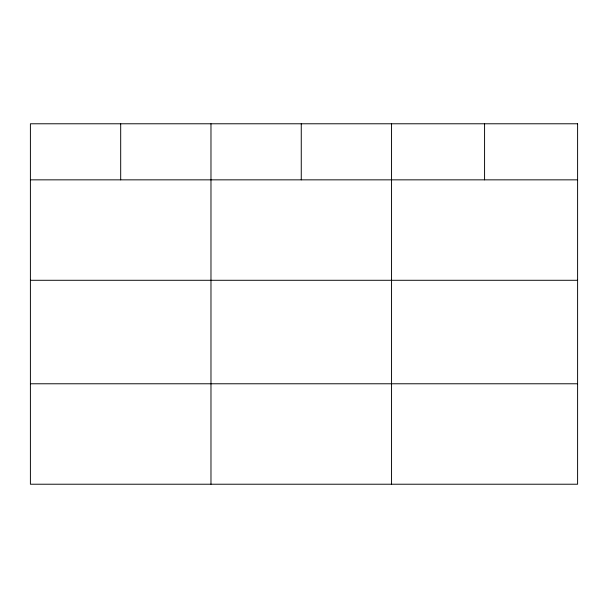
<?xml version="1.0" encoding="UTF-8"?>
<svg xmlns="http://www.w3.org/2000/svg" width="608" height="608" viewBox="0 0 608 608"><rect width="100%" height="100%" fill="white"/><g stroke="black" fill="none" stroke-linecap="round" stroke-linejoin="round"><path stroke-width="0.91" d="M30.4 179.846L577.6 179.846M30.4 280.288L577.6 280.288M30.4 383.777L577.6 383.777M484.576 123.781L484.576 179.846M391.552 123.781L391.552 484.219M301.264 123.781L301.264 179.846M210.976 123.781L210.976 484.219M120.688 123.781L120.688 179.846M577.6 123.781L30.4 123.781L30.4 484.219L577.6 484.219L577.6 123.781"/></g></svg>
